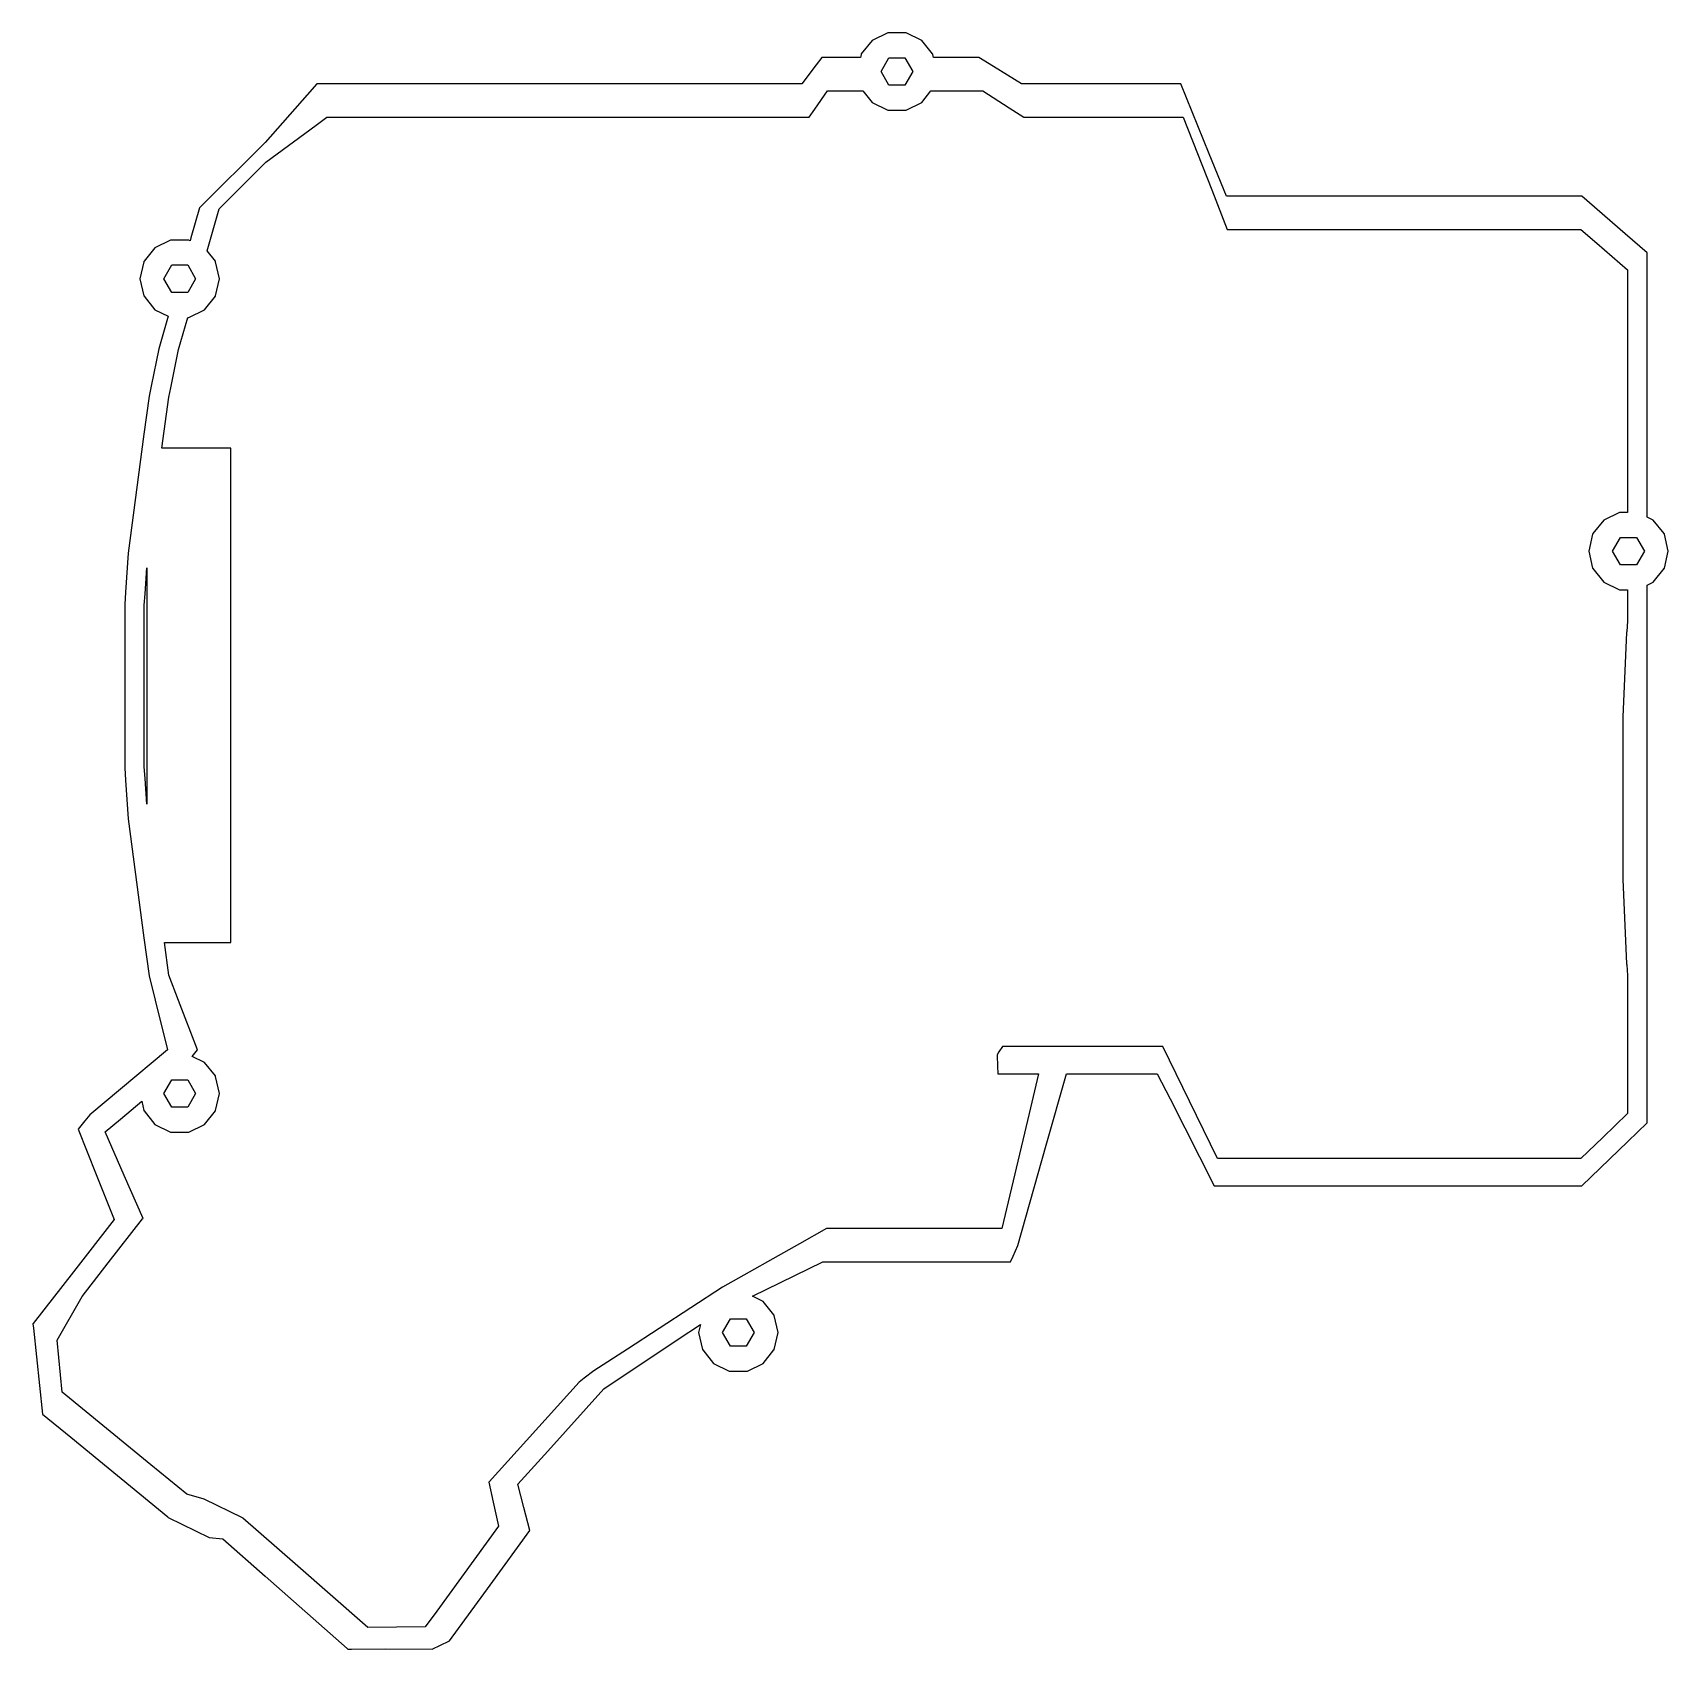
# Model space of a CAD drawing. Header units: metres. Extents: x -92 to 83, y -103 to 70.
import ezdxf

# ---------------------------------------------------------------- set-up
doc = ezdxf.new("R2010")
doc.units = ezdxf.units.M

msp = doc.modelspace()

# ---------------------------------------------------------------- linework, layer by layer
for p, q in [((-2.38253, 69.1017), (-3.54092, 67.6491)), ((-0.7086, 69.9078), (-2.38253, 69.1017)), ((-0.6772, 69.9229), (-0.7086, 69.9078)), ((1.21557, 69.9229), (-0.6772, 69.9229)), ((1.24697, 69.9078), (1.21557, 69.9229)), ((2.9209, 69.1017), (1.24697, 69.9078)), ((4.0793, 67.6491), (2.9209, 69.1017)), ((-7.76348, 67.2586), (-8.36293, 66.4681)), ((-3.64557, 67.2586), (-7.76348, 67.2586)), ((-3.57041, 67.5879), (-3.64557, 67.2586)), ((-3.56265, 67.6218), (-3.57041, 67.5879)), ((-3.54092, 67.6491), (-3.56265, 67.6218)), ((-1.43081, 65.7765), (-0.58081, 67.2488)), ((-0.58081, 67.2488), (1.11918, 67.2488)), ((1.11918, 67.2488), (1.96919, 65.7765)), ((4.10102, 67.6218), (4.0793, 67.6491)), ((4.10878, 67.5879), (4.10102, 67.6218)), ((4.18394, 67.2586), (4.10878, 67.5879)), ((9.04363, 67.2586), (4.18394, 67.2586)), ((10.5885, 66.3008), (9.04363, 67.2586)), ((-8.36293, 66.4681), (-9.90213, 64.4386)), ((-0.58081, 64.3043), (-1.43081, 65.7765)), ((1.96919, 65.7765), (1.11918, 64.3043)), ((13.5922, 64.4386), (10.5885, 66.3008)), ((-62.8108, 63.289), (-67.3185, 58.1764)), ((-61.7972, 64.4386), (-62.8108, 63.289)), ((-61.7839, 64.4386), (-61.7972, 64.4386)), ((-59.1436, 64.4386), (-61.7839, 64.4386)), ((-59.1259, 64.4386), (-59.1436, 64.4386)), ((-46.8125, 64.4386), (-59.1259, 64.4386)), ((-46.4601, 64.4386), (-46.8125, 64.4386)), ((-46.4417, 64.4386), (-46.4601, 64.4386)), ((-45.0194, 64.4386), (-46.4417, 64.4386)), ((-41.3539, 64.4386), (-45.0194, 64.4386)), ((-29.3372, 64.4386), (-41.3539, 64.4386)), ((-28.5881, 64.4386), (-29.3372, 64.4386)), ((-28.5648, 64.4386), (-28.5881, 64.4386)), ((-26.1362, 64.4386), (-28.5648, 64.4386)), ((-21.6021, 64.4386), (-26.1362, 64.4386)), ((-21.5714, 64.4386), (-21.6021, 64.4386)), ((-9.90213, 64.4386), (-21.5714, 64.4386)), ((-8.51694, 61.7455), (-7.15413, 63.6899)), ((-7.15413, 63.6899), (-3.37023, 63.6899)), ((-3.37023, 63.6899), (-2.38253, 62.4514)), ((1.11918, 64.3043), (-0.58081, 64.3043)), ((2.9209, 62.4514), (3.9086, 63.6899)), ((3.9086, 63.6899), (4.34227, 63.6899)), ((4.34227, 63.6899), (4.36811, 63.6899)), ((4.36811, 63.6899), (9.45978, 63.6899)), ((9.45978, 63.6899), (12.2629, 61.8843)), ((19.9675, 64.4386), (13.5922, 64.4386)), ((30.6293, 64.4386), (19.9675, 64.4386)), ((33.6754, 56.9721), (30.6293, 64.4386)), ((-9.13059, 60.8699), (-8.51694, 61.7455)), ((-2.38253, 62.4514), (-0.7086, 61.6453)), ((-0.7086, 61.6453), (-0.6772, 61.6301)), ((-0.6772, 61.6301), (1.21557, 61.6301)), ((1.21557, 61.6301), (1.24697, 61.6453)), ((1.24697, 61.6453), (2.9209, 62.4514)), ((12.2629, 61.8843), (13.8377, 60.8699)), ((-67.2185, 56.0764), (-61.8415, 60.0426)), ((-61.8415, 60.0426), (-60.72, 60.8699)), ((-60.72, 60.8699), (-47.996, 60.8699)), ((-47.996, 60.8699), (-45.7527, 60.8699)), ((-45.7527, 60.8699), (-44.4045, 60.8699)), ((-44.4045, 60.8699), (-44.3898, 60.8699)), ((-44.3898, 60.8699), (-44.1118, 60.8699)), ((-44.1118, 60.8699), (-31.4706, 60.8699)), ((-31.4706, 60.8699), (-28.4508, 60.8699)), ((-28.4508, 60.8699), (-26.0894, 60.8699)), ((-26.0894, 60.8699), (-25.4063, 60.8699)), ((-25.4063, 60.8699), (-12.8996, 60.8699)), ((-12.8996, 60.8699), (-9.15563, 60.8699)), ((-9.15563, 60.8699), (-9.15563, 60.8699)), ((-9.15563, 60.8699), (-9.13059, 60.8699)), ((13.8377, 60.8699), (25.5152, 60.8699)), ((25.5152, 60.8699), (30.8749, 60.8699)), ((30.8749, 60.8699), (33.9361, 53.0923)), ((-67.3185, 58.1764), (-74.3185, 51.1764)), ((-72.2185, 51.0764), (-67.2185, 56.0764)), ((35.525, 52.4386), (33.6754, 56.9721)), ((33.9361, 53.0923), (35.5981, 48.8699)), ((-74.3185, 51.1764), (-75.2438, 47.9712)), ((-73.0802, 48.0915), (-72.2185, 51.0764)), ((41.2175, 52.4386), (35.525, 52.4386)), ((52.6929, 52.4386), (41.2175, 52.4386)), ((53.8219, 52.4386), (52.6929, 52.4386)), ((73.5211, 52.4386), (53.8219, 52.4386)), ((78.1707, 48.4119), (73.5211, 52.4386)), ((-77.4213, 47.7232), (-79.0952, 46.9171)), ((-77.3899, 47.7384), (-77.4213, 47.7232)), ((-75.4971, 47.7384), (-77.3899, 47.7384)), ((-75.4657, 47.7232), (-75.4971, 47.7384)), ((-75.3337, 47.6597), (-75.4657, 47.7232)), ((-75.2438, 47.9712), (-75.3337, 47.6597)), ((-73.5182, 46.5741), (-73.0802, 48.0915)), ((35.5981, 48.8699), (47.7397, 48.8699)), ((47.7397, 48.8699), (52.9006, 48.8699)), ((52.9006, 48.8699), (55.1585, 48.8699)), ((55.1585, 48.8699), (56.2211, 48.8699)), ((56.2211, 48.8699), (73.4211, 48.8699)), ((73.4211, 48.8699), (75.1294, 47.3905)), ((75.1294, 47.3905), (78.4211, 44.5398)), ((80.5211, 46.3764), (78.1707, 48.4119)), ((-79.0952, 46.9171), (-80.2536, 45.4645)), ((-72.6334, 45.4645), (-73.5182, 46.5741)), ((80.5211, 46.3434), (80.5211, 46.3764)), ((80.5211, 37.864), (80.5211, 46.3434)), ((80.5211, 46.3434), (80.5211, 46.3434)), ((-80.2831, 45.4033), (-80.6965, 43.592)), ((-80.2754, 45.4373), (-80.2831, 45.4033)), ((-80.2536, 45.4645), (-80.2754, 45.4373)), ((-78.1435, 43.592), (-77.2935, 45.0642)), ((-77.2935, 45.0642), (-75.5935, 45.0642)), ((-75.5935, 45.0642), (-74.7435, 43.592)), ((-72.6117, 45.4373), (-72.6334, 45.4645)), ((-72.6039, 45.4033), (-72.6117, 45.4373)), ((-72.1905, 43.592), (-72.6039, 45.4033)), ((78.4211, 44.5398), (78.4211, 34.6972)), ((-80.6965, 43.592), (-80.2831, 41.7806)), ((-77.2935, 42.1197), (-78.1435, 43.592)), ((-75.5935, 42.1197), (-77.2935, 42.1197)), ((-74.7435, 43.592), (-75.5935, 42.1197)), ((-72.6039, 41.7806), (-72.1905, 43.592)), ((-80.2831, 41.7806), (-80.2754, 41.7467)), ((-80.2754, 41.7467), (-80.2536, 41.7194)), ((-80.2536, 41.7194), (-79.0952, 40.2668)), ((-79.0952, 40.2668), (-77.6665, 39.5788)), ((-75.4657, 39.4607), (-73.7918, 40.2668)), ((-73.7918, 40.2668), (-72.6334, 41.7194)), ((-72.6334, 41.7194), (-72.6117, 41.7467)), ((-72.6117, 41.7467), (-72.6039, 41.7806)), ((-77.6665, 39.5788), (-78.6685, 36.1075)), ((-76.5685, 36.0075), (-75.576, 39.4456)), ((-75.576, 39.4456), (-75.4971, 39.4456)), ((-75.4971, 39.4456), (-75.4657, 39.4607)), ((80.5211, 31.3452), (80.5211, 37.864)), ((-78.6685, 36.1075), (-79.4983, 32.1009)), ((-77.4137, 31.9265), (-76.5685, 36.0075)), ((78.4211, 34.6972), (78.4211, 29.5993)), ((-79.4983, 32.1009), (-79.7225, 31.0184)), ((-77.6225, 30.9184), (-77.4137, 31.9265)), ((-79.7225, 31.0184), (-80.2671, 26.9534)), ((-78.3555, 25.4471), (-77.6225, 30.9184)), ((80.5211, 25.2783), (80.5211, 31.3452)), ((78.4211, 29.5993), (78.4211, 25.5376)), ((-80.2671, 26.9534), (-81.9742, 14.2113)), ((-70.9706, 25.4471), (-78.3555, 25.4471)), ((-70.9706, -27.4471), (-70.9706, 25.4471)), ((78.4211, 25.5376), (78.4211, 21.7545)), ((80.5211, 25.1989), (80.5211, 25.2783)), ((80.5211, 22.6531), (80.5211, 25.1989)), ((78.4211, 21.7545), (78.4211, 18.5935)), ((80.5211, 18.0861), (80.5211, 22.6531)), ((75.8694, 17.7723), (74.711, 16.3197)), ((77.5433, 18.5784), (75.8694, 17.7723)), ((77.5747, 18.5935), (77.5433, 18.5784)), ((78.4211, 18.5935), (77.5747, 18.5935)), ((81.1728, 17.7723), (80.5211, 18.0861)), ((82.3312, 16.3197), (81.1728, 17.7723)), ((74.6815, 16.2585), (74.2681, 14.4471)), ((74.6893, 16.2925), (74.6815, 16.2585)), ((74.711, 16.3197), (74.6893, 16.2925)), ((76.8211, 14.4471), (77.6711, 15.9194)), ((77.6711, 15.9194), (79.3711, 15.9194)), ((79.3711, 15.9194), (80.2211, 14.4471)), ((82.353, 16.2925), (82.3312, 16.3197)), ((82.3607, 16.2585), (82.353, 16.2925)), ((82.7741, 14.4471), (82.3607, 16.2585)), ((-81.9742, 14.2113), (-82.2468, 10.0709)), ((74.2681, 14.4471), (74.6815, 12.6358)), ((77.6711, 12.9749), (76.8211, 14.4471)), ((80.2211, 14.4471), (79.3711, 12.9749)), ((82.3607, 12.6358), (82.7741, 14.4471)), ((-80.1535, 9.86865), (-79.9706, 12.6476)), ((-79.9706, 12.6476), (-79.9706, -12.6476)), ((74.6815, 12.6358), (74.6893, 12.6018)), ((74.6893, 12.6018), (74.711, 12.5746)), ((74.711, 12.5746), (75.8694, 11.122)), ((79.3711, 12.9749), (77.6711, 12.9749)), ((81.1728, 11.122), (82.3312, 12.5746)), ((82.3312, 12.5746), (82.353, 12.6018)), ((82.353, 12.6018), (82.3607, 12.6358)), ((75.8694, 11.122), (77.5433, 10.3159)), ((80.5211, 10.8082), (81.1728, 11.122)), ((80.5211, 6.96211), (80.5211, 10.8082)), ((-82.2468, 10.0709), (-82.3337, 8.75)), ((-82.3337, 8.75), (-82.3337, -8.75)), ((-80.2337, 8.65), (-80.1535, 9.86865)), ((77.5433, 10.3159), (77.5747, 10.3008)), ((77.5747, 10.3008), (78.4211, 10.3008)), ((78.4211, 10.3008), (78.4211, 6.96209)), ((-80.2337, -8.65), (-80.2337, 8.65)), ((78.3193, 5.72652), (77.9232, -3.3)), ((78.3242, 5.83895), (78.3193, 5.72652)), ((78.3244, 5.84095), (78.3242, 5.83895)), ((78.4211, 6.96209), (78.3244, 5.84095)), ((80.5211, -30.9621), (80.5211, 6.96211)), ((77.9232, -3.3), (77.9232, -20.7)), ((-80.1535, -9.86865), (-80.2337, -8.65)), ((-82.3337, -8.75), (-82.2468, -10.0709)), ((-82.2468, -10.0709), (-81.9742, -14.2113)), ((-79.9706, -12.6476), (-80.1535, -9.86865)), ((-81.9742, -14.2113), (-80.2671, -26.9534)), ((77.9232, -20.7), (78.3193, -29.7265)), ((-80.2671, -26.9534), (-79.7225, -31.0184)), ((-77.6225, -30.9184), (-78.0876, -27.4471)), ((-78.0876, -27.4471), (-70.9706, -27.4471)), ((78.3193, -29.7265), (78.3242, -29.8389)), ((-79.7225, -31.0184), (-79.0868, -33.5923)), ((-76.5797, -33.6268), (-77.6225, -30.9184)), ((78.3242, -29.8389), (78.3244, -29.8409)), ((78.3244, -29.8409), (78.4211, -30.9621)), ((78.4211, -30.9621), (78.4211, -38.5966)), ((80.5211, -46.6531), (80.5211, -30.9621)), ((-79.0868, -33.5923), (-77.7697, -38.9249)), ((-74.535, -38.937), (-76.5797, -33.6268)), ((-77.7697, -38.9249), (-82.7704, -43.121)), ((-75.1064, -39.6337), (-74.535, -38.937)), ((-73.7918, -40.2668), (-75.1064, -39.6337)), ((-74.535, -38.937), (-74.535, -38.937)), ((11.182, -39.1392), (10.9778, -39.4543)), ((10.9778, -39.4543), (10.9794, -39.4879)), ((10.9794, -39.4879), (11.0362, -40.7096)), ((11.5649, -38.5485), (11.182, -39.1392)), ((19.5032, -38.5485), (11.5649, -38.5485)), ((28.7005, -38.5485), (19.5032, -38.5485)), ((31.5624, -44.4125), (28.7005, -38.5485)), ((28.7005, -38.5485), (28.7005, -38.5485)), ((78.4211, -38.5966), (78.4211, -45.7188)), ((-72.6334, -41.7194), (-73.7918, -40.2668)), ((-72.6117, -41.7467), (-72.6334, -41.7194)), ((-72.6039, -41.7806), (-72.6117, -41.7467)), ((-72.1905, -43.592), (-72.6039, -41.7806)), ((11.0362, -40.7096), (11.0693, -41.4218)), ((11.0693, -41.4218), (11.0722, -41.4828)), ((11.0722, -41.4828), (11.0722, -41.4828)), ((11.0722, -41.4828), (11.1343, -41.4828)), ((11.1343, -41.4828), (15.4221, -41.4828)), ((15.4221, -41.4828), (14.4144, -45.7439)), ((16.2427, -49.1148), (18.3958, -41.4828)), ((18.3958, -41.4828), (24.2901, -41.4828)), ((24.2901, -41.4828), (24.3843, -41.4828)), ((24.3843, -41.4828), (28.1094, -41.4828)), ((28.1094, -41.4828), (29.477, -44.1728)), ((-82.7704, -43.121), (-86.0693, -45.889)), ((-78.1435, -43.592), (-77.2935, -42.1197)), ((-77.2935, -45.0642), (-78.1435, -43.592)), ((-77.2935, -42.1197), (-75.5935, -42.1197)), ((-75.5935, -42.1197), (-74.7435, -43.592)), ((-74.7435, -43.592), (-75.5935, -45.0642)), ((-72.6039, -45.4033), (-72.1905, -43.592)), ((-82.778, -46.3313), (-80.5064, -44.4251)), ((-80.5064, -44.4251), (-80.2831, -45.4033)), ((-80.2831, -45.4033), (-80.2754, -45.4373)), ((-80.2754, -45.4373), (-80.2536, -45.4645)), ((-80.2536, -45.4645), (-79.0952, -46.9171)), ((-75.5935, -45.0642), (-77.2935, -45.0642)), ((-73.7918, -46.9171), (-72.6334, -45.4645)), ((-72.6334, -45.4645), (-72.6117, -45.4373)), ((-72.6117, -45.4373), (-72.6039, -45.4033)), ((29.477, -44.1728), (34.21, -53.4828)), ((34.5569, -50.5485), (31.5624, -44.4125)), ((-86.5961, -46.5314), (-87.3252, -47.4205)), ((-86.0693, -45.889), (-86.5961, -46.5314)), ((-86.5961, -46.5314), (-86.5961, -46.5314)), ((-84.4165, -47.7061), (-82.7783, -46.3315)), ((-82.7783, -46.3315), (-82.778, -46.3313)), ((-79.0952, -46.9171), (-77.4213, -47.7232)), ((-75.4657, -47.7232), (-73.7918, -46.9171)), ((14.4144, -45.7439), (11.504, -58.0499)), ((78.4211, -45.7188), (75.7594, -48.2899)), ((78.4574, -48.7147), (80.5211, -46.7213)), ((80.5211, -46.7213), (80.5211, -46.6531)), ((80.5211, -46.6531), (80.5211, -46.6531)), ((-87.3252, -47.4205), (-85.3853, -52.2569)), ((-82.3837, -52.3539), (-84.4165, -47.7061)), ((-77.4213, -47.7232), (-77.3899, -47.7384)), ((-77.3899, -47.7384), (-75.4971, -47.7384)), ((-75.4971, -47.7384), (-75.4657, -47.7232)), ((75.7594, -48.2899), (73.4211, -50.5485)), ((73.5211, -53.4828), (78.4574, -48.7147)), ((13.2089, -59.8686), (16.2427, -49.1148)), ((43.3246, -50.5485), (34.5569, -50.5485)), ((51.7386, -50.5485), (43.3246, -50.5485)), ((53.8346, -50.5485), (51.7386, -50.5485)), ((56.2211, -50.5485), (53.8346, -50.5485)), ((73.4211, -50.5485), (56.2211, -50.5485)), ((-85.3853, -52.2569), (-83.4458, -57.0925)), ((-80.3709, -56.9561), (-82.3837, -52.3539)), ((34.21, -53.4828), (34.2664, -53.4828)), ((34.2664, -53.4828), (44.9281, -53.4828)), ((44.9281, -53.4828), (51.5058, -53.4828)), ((51.5058, -53.4828), (54.3719, -53.4828)), ((54.3719, -53.4828), (73.5211, -53.4828)), ((-83.4458, -57.0925), (-87.8078, -62.6756)), ((-84.0863, -61.7116), (-80.4214, -57.0206)), ((-80.4214, -57.0206), (-80.3923, -56.9834)), ((-80.4214, -57.0206), (-80.4214, -57.0206)), ((-80.3923, -56.9834), (-80.3709, -56.9561)), ((-7.25073, -58.0499), (-10.1603, -59.6917)), ((6.00793, -58.0499), (-7.25073, -58.0499)), ((6.03318, -58.0499), (6.00793, -58.0499)), ((11.504, -58.0499), (6.03318, -58.0499)), ((-10.1605, -59.6919), (-18.3902, -64.3357)), ((-10.1603, -59.6917), (-10.1605, -59.6919)), ((12.4244, -61.6186), (12.7057, -60.9909)), ((12.7057, -60.9909), (13.2089, -59.8686)), ((-87.808, -62.6759), (-92.1212, -68.1965)), ((-87.8078, -62.6756), (-87.808, -62.6759)), ((-86.8912, -65.3016), (-84.0863, -61.7116)), ((-15.1893, -65.2926), (-7.66689, -61.6186)), ((-7.66689, -61.6186), (0.27077, -61.6186)), ((0.27077, -61.6186), (0.31768, -61.6186)), ((0.31768, -61.6186), (12.4244, -61.6186)), ((-18.3902, -64.3357), (-28.5482, -70.937)), ((-89.5557, -69.9917), (-86.8912, -65.3016)), ((-86.8912, -65.3016), (-86.8912, -65.3016)), ((-86.8912, -65.3016), (-86.8912, -65.3016)), ((-14.0464, -65.843), (-15.1893, -65.2926)), ((-12.888, -67.2956), (-14.0464, -65.843)), ((-92.1212, -68.1965), (-92.1705, -68.2596)), ((-18.3981, -69.1681), (-17.5481, -67.6959)), ((-17.5481, -67.6959), (-15.8481, -67.6959)), ((-15.8481, -67.6959), (-14.9981, -69.1681)), ((-12.8663, -67.3228), (-12.888, -67.2956)), ((-12.8585, -67.3568), (-12.8663, -67.3228)), ((-12.4451, -69.1681), (-12.8585, -67.3568)), ((-92.1705, -68.2596), (-92.0831, -68.6984)), ((-92.1705, -68.2596), (-92.1705, -68.2596)), ((-92.0831, -68.6984), (-91.1349, -77.895)), ((-31.0667, -75.2005), (-23.1158, -69.896)), ((-23.1158, -69.896), (-23.1156, -69.8958)), ((-23.1156, -69.8958), (-20.7583, -68.3231)), ((-20.7583, -68.3231), (-20.9511, -69.1681)), ((-20.9511, -69.1681), (-20.5377, -70.9795)), ((-17.5481, -70.6404), (-18.3981, -69.1681)), ((-14.9981, -69.1681), (-15.8481, -70.6404)), ((-12.8585, -70.9795), (-12.4451, -69.1681)), ((-89.0169, -75.5522), (-89.5557, -69.9917)), ((-28.5485, -70.9371), (-32.1398, -73.271)), ((-28.5482, -70.937), (-28.5485, -70.9371)), ((-20.5377, -70.9795), (-20.53, -71.0135)), ((-20.53, -71.0135), (-20.5082, -71.0407)), ((-20.5082, -71.0407), (-19.3498, -72.4933)), ((-15.8481, -70.6404), (-17.5481, -70.6404)), ((-14.0464, -72.4933), (-12.888, -71.0407)), ((-12.888, -71.0407), (-12.8663, -71.0135)), ((-12.8663, -71.0135), (-12.8585, -70.9795)), ((-32.1398, -73.271), (-33.1795, -74.0646)), ((-19.3498, -72.4933), (-17.6759, -73.2994)), ((-17.6759, -73.2994), (-17.6445, -73.3145)), ((-17.6445, -73.3145), (-15.7517, -73.3145)), ((-15.7517, -73.3145), (-15.7203, -73.2994)), ((-15.7203, -73.2994), (-14.0464, -72.4933)), ((-33.7313, -74.4918), (-40.3524, -81.8452)), ((-37.0641, -81.8612), (-31.0667, -75.2005)), ((-33.7141, -74.4727), (-33.7313, -74.4918)), ((-33.1795, -74.0646), (-33.7141, -74.4727)), ((-79.5227, -83.3283), (-89.0169, -75.5522)), ((-91.1349, -77.895), (-91.1163, -77.9103)), ((-91.1163, -77.9103), (-91.1078, -77.9173)), ((-91.1078, -77.9173), (-88.1071, -80.3816)), ((-88.1071, -80.3816), (-77.7288, -88.9047)), ((-40.3524, -81.8452), (-43.3355, -85.1583)), ((-40.2668, -85.4182), (-37.0644, -81.8615)), ((-37.0644, -81.8615), (-37.0641, -81.8612)), ((-75.6868, -86.4701), (-79.5227, -83.3283)), ((-43.3355, -85.1583), (-43.3665, -85.1928)), ((-43.3665, -85.1928), (-42.9081, -87.3202)), ((-43.3355, -85.1583), (-43.3355, -85.1583)), ((-39.6315, -87.8904), (-40.2668, -85.4182)), ((-73.8214, -87.0125), (-75.6868, -86.4701)), ((-69.7289, -89.0128), (-73.8214, -87.0125)), ((-42.9081, -87.3202), (-42.3539, -89.8924)), ((-77.7288, -88.9047), (-77.6646, -88.9574)), ((-77.6646, -88.9574), (-73.2809, -91.098)), ((-69.6878, -89.0487), (-69.7289, -89.0128)), ((-64.1036, -93.9342), (-69.6878, -89.0487)), ((-38.9992, -90.3507), (-39.6315, -87.8904)), ((-42.3539, -89.8924), (-48.9591, -98.9837)), ((-43.2515, -96.2034), (-38.9992, -90.3507)), ((-38.9992, -90.3507), (-38.9992, -90.3507)), ((-73.2809, -91.098), (-71.8199, -91.2585)), ((-71.8199, -91.2585), (-71.8199, -91.2585)), ((-71.8199, -91.2585), (-67.3187, -95.2384)), ((-56.3181, -100.745), (-64.1036, -93.9342)), ((-67.3187, -95.2384), (-58.5524, -102.989)), ((-47.5767, -102.157), (-43.2517, -96.2037)), ((-43.2517, -96.2037), (-43.2515, -96.2034)), ((-48.9591, -98.9837), (-50.179, -100.663)), ((-50.179, -100.663), (-56.3181, -100.745)), ((-58.5524, -102.989), (-58.5524, -102.989)), ((-58.5524, -102.989), (-58.4752, -103.058)), ((-58.4752, -103.058), (-58.0713, -103.056)), ((-58.0713, -103.056), (-54.4247, -103.038)), ((-54.4247, -103.038), (-49.4342, -103.072)), ((-49.4342, -103.072), (-47.6564, -102.196)), ((-47.6564, -102.196), (-47.5767, -102.157)), ((-47.5767, -102.157), (-47.5767, -102.157))]:
    msp.add_line(p, q)

doc.saveas('drawing.dxf')
